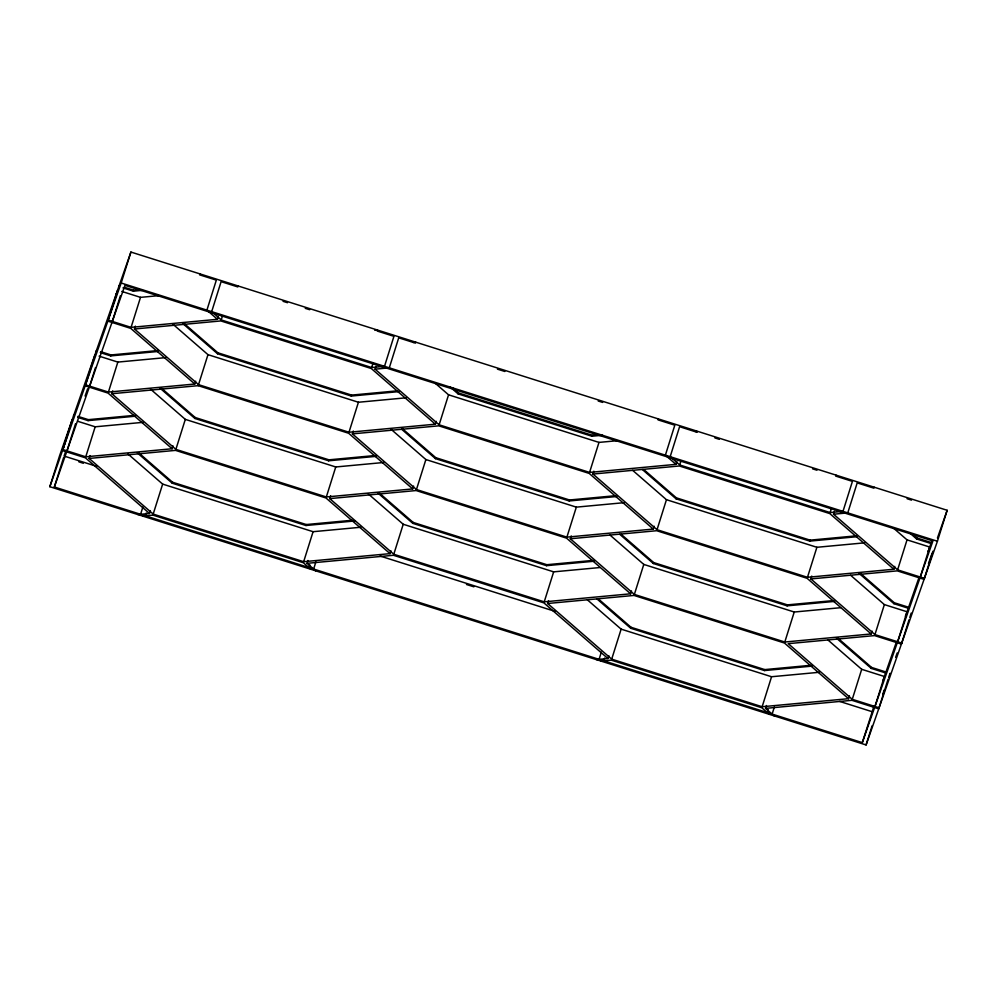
<?xml version="1.0" encoding="UTF-8"?>
<svg xmlns="http://www.w3.org/2000/svg" width="997" height="997" viewBox="0 0 997 997"><rect width="100%" height="100%" fill="white"/><g stroke="black" fill="none" stroke-linecap="round" stroke-linejoin="round"><path stroke-width="1.5" d="M49.85 486.71L59.583 455.754L130.919 252.054L947.15 510.29L937.417 541.246L866.081 744.946L49.85 486.71L121.185 283.011L130.919 252.054M71.934 420.572L62.499 450.582L85.393 457.822L149.463 513.467L150.36 510.614M72.282 419.563L62.861 449.56L85.754 456.813L172.132 448.75L173.029 445.896M73.529 416.023L73.828 415.064M94.952 354.845L85.169 385.851L108.062 393.092L172.132 448.75M96.186 351.305L96.497 350.346M54.337 487.01L124.961 285.329L932.93 540.947L862.305 742.628L54.337 487.01L63.609 457.523M66.998 450.868L75.523 423.737M116.026 294.663L116.325 293.704M117.621 290.115L107.838 321.134L130.732 328.374L194.789 384.019L195.686 381.166M118.855 286.575L119.154 285.616M89.655 386.151L95.5 367.581M112.325 321.42L120.4 295.71M77.666 417.332L88.06 420.622L88.359 419.662L134.433 415.363M100.323 352.614L110.729 355.904L111.028 354.944L158.635 350.495M122.992 287.884L133.386 291.174L133.698 290.214L139.842 289.641M85.754 456.813L95.176 426.803L142.995 422.342M85.53 384.842L108.424 392.083L117.845 362.085L165.664 357.624M390.936 550.78L390.039 553.634L303.661 561.697L153.214 514.103L89.157 458.446L90.054 455.592M108.187 320.112L131.081 327.365L140.515 297.355L159.022 295.635M413.593 486.05L412.696 488.916L326.331 496.967L175.883 449.373L111.826 393.728L112.723 390.861M436.262 421.332L435.365 424.186L348.987 432.249L198.553 384.655L134.483 328.998L135.38 326.144M199.923 273.888L199.624 274.848L216.337 280.132L206.902 310.142L217.458 319.302L218.355 316.448M140.589 514.302L142.833 507.161M145.375 515.81L146.272 512.957M142.633 516.072L152.865 515.113L162.648 484.106L127.703 453.747M175.883 449.373L185.317 419.376L150.373 389.017M111.826 393.728L198.204 385.665L207.974 354.658L173.029 324.299M374.785 330.331L377.527 330.069L377.227 331.041L393.94 336.325L384.506 366.323L371.657 367.519L221.222 319.925L222.568 315.638M355.106 520.933L305.967 525.506L172.244 483.209L172.543 482.236L138.845 452.962M376.23 456.352L328.636 460.788L194.914 418.478L195.213 417.519L161.514 388.244M238.133 285.977L237.822 286.937L221.11 281.653L211.688 311.65L221.222 319.925M398.9 391.622L351.293 396.058L217.57 353.761L217.882 352.801L184.171 323.514M305.967 525.506L306.266 524.547L352.34 520.247M328.636 460.788L328.935 459.829L374.997 455.529M351.293 396.058L351.605 395.099L397.666 390.799M303.661 561.697L313.083 531.7L360.902 527.239M326.331 496.967L335.752 466.97L383.571 462.508M315.675 570.807L307.064 563.33L307.961 560.476M348.987 432.249L358.422 402.252L406.228 397.791M631.5 590.934L630.603 593.801L544.237 601.852L393.79 554.257L329.733 498.612L330.63 495.758M308.871 567.53L309.768 564.676M371.657 367.519L373.003 363.232M654.169 526.217L653.272 529.071L566.894 537.134L416.459 489.539L352.402 433.882L353.299 431.028M676.838 461.499L675.941 464.353L589.563 472.404L439.129 424.809L375.059 369.164L375.956 366.31M313.644 569.05L315.887 561.909M393.79 554.257L403.224 524.26L368.279 493.901M416.459 489.539L425.881 459.542L390.936 429.184M439.129 424.809L448.55 394.812L434.58 382.674M594.137 561.236L546.543 565.673L412.82 523.363L413.119 522.403L379.421 493.129M616.807 496.506L569.212 500.955L435.477 458.645L435.789 457.685L402.078 428.398M602.624 435.228L591.869 436.225L458.146 393.915L458.446 392.955L452.638 387.908M546.543 565.673L546.842 564.713L592.903 560.414M569.212 500.955L569.511 499.983L615.573 495.683M591.869 436.225L592.181 435.265L598.312 434.692M544.237 601.852L553.659 571.854L599.932 567.542M566.894 537.134L576.328 507.137L624.134 502.675M849.419 695.831L848.522 698.685L762.144 706.748L611.697 659.154L547.64 603.497L548.537 600.643M589.563 472.404L598.985 442.406L617.504 440.686M872.076 631.101L871.179 633.955L784.801 642.018L634.366 594.424L570.309 538.766L571.206 535.912M894.745 566.383L893.848 569.237L807.47 577.3L657.035 529.706L592.966 474.049L593.863 471.195M658.406 418.939L658.095 419.899L674.819 425.183L665.385 455.18L675.941 464.353M599.072 659.353L601.316 652.2M603.846 660.861L604.743 658.008M596.331 659.603L607.946 658.519L608.843 655.665M611.697 659.154L621.131 629.144L587.345 599.808M634.366 594.424L643.788 564.427L610.014 535.077M657.035 529.706L666.457 499.696L632.684 470.36M836.009 475.12L835.698 476.08L852.423 481.377L842.988 511.374L830.14 512.57L679.705 464.976L681.051 460.689M812.057 666.121L764.45 670.557L630.727 628.26L631.026 627.287L598.487 599.023M834.713 601.39L787.119 605.84L653.384 563.529L653.696 562.57L621.156 534.305M696.305 431.988L696.604 431.028M857.383 536.673L809.776 541.109L676.053 498.812L676.352 497.839L643.813 469.575M764.45 670.557L764.749 669.598L810.823 665.298M787.119 605.84L787.418 604.88L833.48 600.58M809.776 541.109L810.087 540.15L856.149 535.85M762.144 706.748L771.566 676.739L819.384 672.277M784.801 642.018L794.235 612.021L840.508 607.709M774.158 715.858L765.546 708.381L766.444 705.527M807.47 577.3L816.892 547.291L864.711 542.829M767.341 712.581L768.238 709.727M830.14 512.57L831.486 508.283M901.762 643.077L874.942 634.591L810.873 578.933L811.77 576.079M924.431 578.347L897.612 569.86L833.542 514.215L834.439 511.349M772.127 714.101L774.37 706.948M874.207 487.209L873.908 488.169L857.196 482.884L847.774 512.882L833.542 514.215M879.092 707.795L852.273 699.308L861.695 669.311L827.921 639.962M874.942 634.591L884.364 604.593L850.591 575.244M897.612 569.86L907.033 539.863L893.05 527.725M871.602 667.454L885.934 671.99L885.623 672.95L871.303 668.414L871.602 667.454L837.904 638.18M894.272 602.736L908.591 607.26L908.292 608.232L893.96 603.696L894.272 602.736L860.561 573.449M916.928 538.006L931.26 542.542L930.961 543.502L916.629 538.966L916.928 538.006L912.28 533.968M862.305 742.628L874.045 705.926M874.967 706.487L884.389 676.489L861.695 669.311M905.762 615.348L905.463 616.32L919.271 576.764M897.624 641.769L907.058 611.772L884.364 604.593M866.081 744.946L872.113 725.779M888.078 679.231L878.743 708.805L851.924 700.318L765.546 708.381M928.431 550.631L928.12 551.59L932.257 539.713M889.76 674.259L890.059 673.299L888.651 677.337M919.944 578.048L929.715 547.041L907.033 539.863M909.04 619.798L901.413 644.087L874.581 635.6L788.216 643.663L852.273 699.308M909.837 617.355L911.183 613.08M932.955 551.204L924.069 579.357L897.25 570.87L810.873 578.933M65.578 451.741L64.07 456.053L96.622 466.347M85.081 396.046L87.624 388.78M882.794 681.038L896.602 641.495M882.769 694.136L884.252 689.887M895.655 657.322L897.188 652.96M928.494 563.554L932.058 553.385M937.442 538.006L947.15 510.29M133.386 291.174L142.608 290.314M131.081 327.365L217.458 319.302M134.483 328.998L220.86 320.934L371.308 368.529L435.365 424.186M110.729 355.904L158.324 351.455M412.982 342.42L415.737 342.158L415.425 343.118L398.713 337.833L389.291 367.831L375.059 369.164M108.424 392.083L194.789 384.019M88.06 420.622L135.667 416.185M89.157 458.446L175.534 450.382L325.969 497.977L390.039 553.634M352.402 433.882L438.767 425.831L589.215 473.425L653.272 529.071M137.848 514.552L149.463 513.467M329.733 498.612L416.11 490.549L566.545 538.143L630.603 593.801M592.966 474.049L679.343 465.985L829.778 513.58L893.848 569.237M307.064 563.33L393.441 555.279L543.876 602.873L607.946 658.519M570.309 538.766L656.674 530.716L807.121 578.31L871.179 633.955M547.64 603.497L634.017 595.433L784.452 643.028L848.522 698.685M601.104 661.111L611.348 660.164L761.783 707.758L769.385 714.351M283.061 301.318L287.497 302.714M305.256 308.335L309.693 309.731M497.441 369.139L504.856 371.482M598.2 401.018L602.649 402.414M697.177 432.324L679.593 426.691L670.171 456.701L679.705 464.976M714.911 437.932L719.348 439.341M812.555 468.827L816.992 470.235M907.071 498.724L911.52 500.133M121.185 283.011L937.417 541.246M124.6 287.335L133.698 290.214M458.446 392.955L592.181 435.265M121.759 291.423L140.515 297.355M448.55 394.812L598.985 442.406M217.882 352.801L351.605 395.099M676.352 497.839L810.087 540.15M207.974 354.658L358.422 402.252M666.457 499.696L816.892 547.291M100.635 351.654L111.028 354.944M435.789 457.685L569.511 499.983M198.204 385.665L348.638 433.259L412.696 488.916M99.089 356.153L117.845 362.085M425.881 459.542L576.328 507.137M195.213 417.519L328.935 459.829M653.696 562.57L787.418 604.88M185.317 419.376L335.752 466.97M643.788 564.427L794.235 612.021M77.965 416.372L88.359 419.662M413.119 522.403L546.842 564.713M77.866 421.332L95.176 426.803M403.224 524.26L553.659 571.854M172.543 482.236L306.266 524.547M631.026 627.287L764.749 669.598M162.648 484.106L313.083 531.7M621.131 629.144L771.566 676.739M380.106 556.039L555.03 611.373M839.711 701.439L872.039 711.671M78.888 461.86L83.337 463.269M466.471 584.479L473.874 586.822M152.865 515.113L303.3 562.707L310.902 569.299M909.663 532.909L916.629 538.966M859.102 573.4L893.96 603.696M642.355 469.525L676.053 498.812M836.433 638.13L871.303 668.414M450.008 386.848L458.146 393.915M619.685 534.255L653.384 563.529M401.779 429.371L435.477 458.645M597.016 598.973L630.727 628.26M182.713 323.464L217.57 353.761M377.95 493.079L412.82 523.363M160.043 388.194L194.914 418.478M137.374 452.912L172.244 483.209"/></g></svg>
